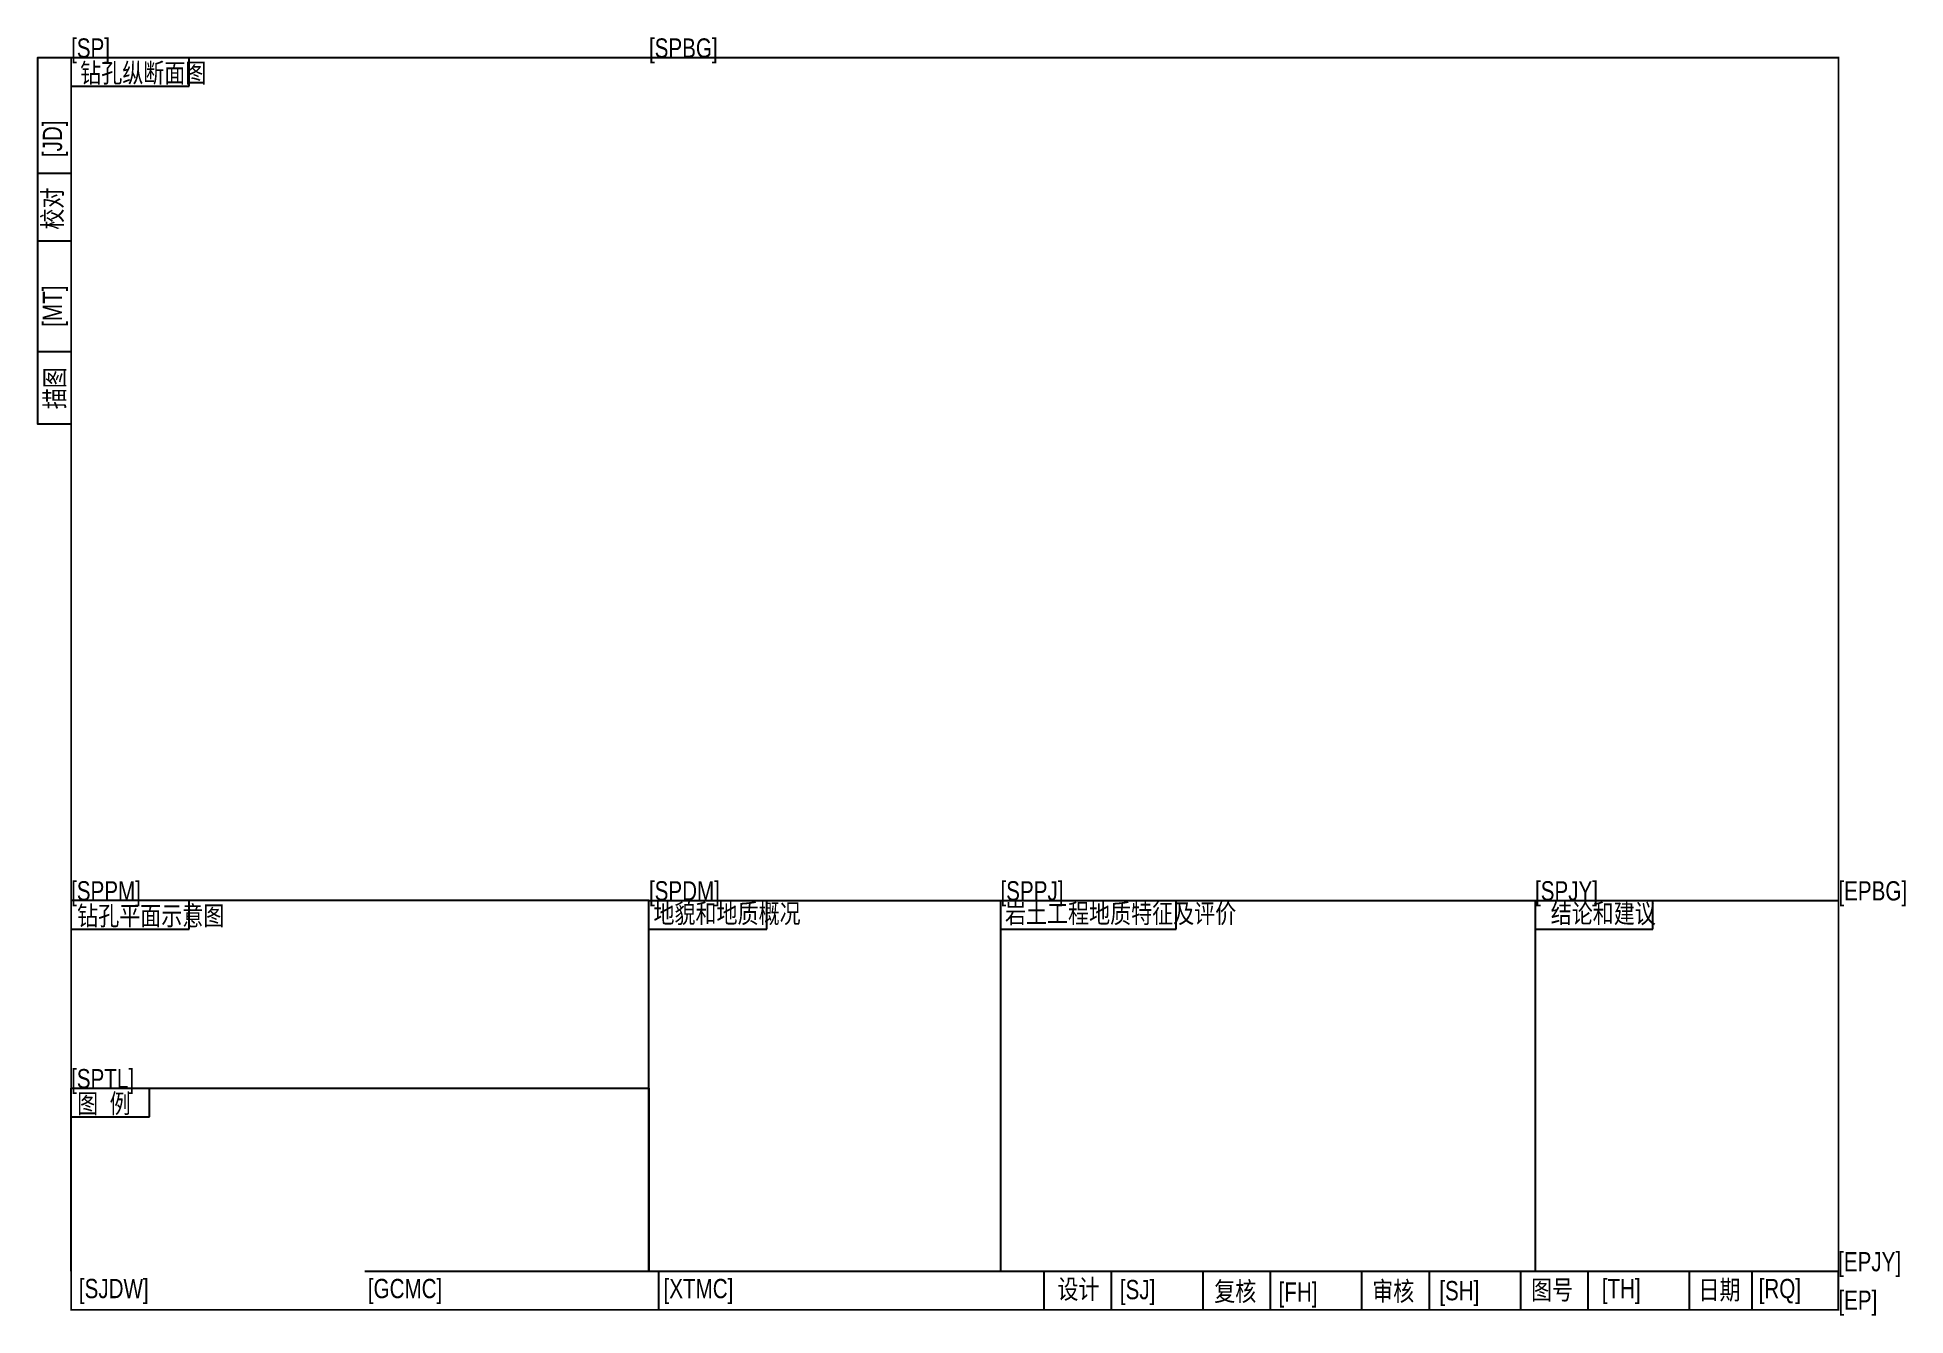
# Model space of a CAD drawing. Extents: x 83 to 471, y 31 to 297.
import ezdxf

# ---------------------------------------------------------------- set-up
doc = ezdxf.new("R2010")
doc.units = 0
doc.header["$MEASUREMENT"] = 0
doc.layers.get('0').update_dxf_attribs({"linetype": 'CONTINUOUS'})
doc.styles.add('LZ_FONTS_FS', font='hxm.ttf', dxfattribs={"width": 0.7})

msp = doc.modelspace()

# ---------------------------------------------------------------- linework, layer by layer
for p, q in [((114.63, 286.59), (114.63, 292.53)), ((90.13, 286.59), (114.63, 286.59)), ((114.63, 111.59), (114.63, 117.53)), ((234.63, 111.59), (234.63, 117.53)), ((319.63, 111.59), (319.63, 117.53)), ((418.63, 111.59), (418.63, 117.53)), ((90.13, 111.59), (114.63, 111.59)), ((210.13, 111.59), (234.63, 111.59)), ((283.13, 111.59), (319.63, 111.59)), ((394.13, 111.59), (418.63, 111.59)), ((106.42, 72.59), (106.42, 78.53)), ((90.13, 72.59), (106.42, 72.59))]:
    msp.add_line(p, q)
for points in [[(90.13, 292.53), (83.13, 292.53), (83.13, 268.53), (90.13, 268.53)], [(83.13, 268.53), (83.13, 254.53), (90.13, 254.53)], [(83.13, 254.53), (83.13, 231.53), (90.13, 231.53)], [(83.13, 231.53), (83.13, 216.53), (90.13, 216.53)], [(210.13, 40.53), (210.13, 117.53), (90.13, 117.53)], [(210.13, 117.53), (283.13, 117.53), (283.13, 40.53)], [(283.13, 117.53), (394.13, 117.53), (394.13, 40.53)], [(394.13, 117.53), (457.13, 117.53)], [(90.13, 40.53), (90.13, 78.53), (210.13, 78.53), (210.13, 40.53)], [(151.13, 40.53), (212.13, 40.53), (212.13, 32.53)], [(212.13, 40.53), (292.13, 40.53), (292.13, 32.53)], [(292.13, 40.53), (306.13, 40.53), (306.13, 32.53)], [(306.13, 40.53), (325.13, 40.53), (325.13, 32.53)], [(325.13, 40.53), (339.13, 40.53), (339.13, 32.53)], [(339.13, 40.53), (358.13, 40.53), (358.13, 32.53)], [(358.13, 40.53), (372.13, 40.53), (372.13, 32.53)], [(372.13, 40.53), (391.13, 40.53), (391.13, 32.53)], [(391.13, 40.53), (405.13, 40.53), (405.13, 32.53)], [(405.13, 40.53), (426.13, 40.53), (426.13, 32.53)], [(426.13, 40.53), (439.13, 40.53), (439.13, 32.53)], [(439.13, 40.53), (457.07, 40.53), (457.07, 32.64)]]:
    msp.add_lwpolyline(points)
at = {"const_width": 0.35}
msp.add_lwpolyline([(90.13, 32.53), (90.13, 292.53), (457.13, 292.53), (457.13, 32.53)], close=True, dxfattribs=at)
msp.add_lwpolyline([(90.13, 32.53, 0.35, 0.35, 0), (90.13, 40.53, 0, 0, 0), (151.13, 40.53, 0, 0, 0), (151.13, 32.53, 0, 0, 0)], format="xyseb")

# ---------------------------------------------------------------- texts
at = {"color": 1, "style": 'LZ_FONTS_FS', "width": 0.8}
for s, p in [('[SP]', (90.13, 292.53)), ('[SPBG]', (210.13, 292.53)), ('[SPPM]', (90.13, 117.53)), ('[SPDM]', (210.13, 117.53)), ('[SPPJ]', (283.13, 117.53)), ('[SPJY]', (394.13, 117.53)), ('[EPBG]', (457.13, 117.53)), ('[SPTL]', (90.13, 78.53)), ('[EPJY]', (457.07, 40.53)), ('[EP]', (457.13, 32.53))]:
    msp.add_text(s, height=4, dxfattribs=at).set_placement(p)
at = {"style": 'LZ_FONTS_FS', "width": 0.8}
for s, p in [('钻孔纵断面图', (92.03, 287.36)), ('钻孔平面示意图', (91.4, 112.36)), ('地貌和地质概况', (211.07, 112.84)), ('岩土工程地质特征及评价', (284.07, 112.84)), ('结论和建议', (397.39, 112.84)), ('图  例', (91.4, 73.36))]:
    msp.add_text(s, height=4, dxfattribs=at).set_placement(p)
for s, p in [('[JD]', (88.26, 271.88)), ('校对', (88.26, 256.82)), ('[MT]', (88.26, 236.66)), ('描图', (88.73, 219.53))]:
    msp.add_text(s, height=4, rotation=90, dxfattribs=at).set_placement(p)
at = {"color": 7, "style": 'LZ_FONTS_FS', "width": 0.8}
for s, p in [('[SJDW]', (91.75, 34.95)), ('[GCMC]', (151.76, 34.95)), ('[XTMC]', (213.16, 34.95)), ('设计', (294.96, 34.83)), ('[SJ]', (307.92, 34.73)), ('复核', (327.52, 34.36)), ('审核', (360.32, 34.41)), ('图号', (393.32, 34.68)), ('[TH]', (407.99, 34.95)), ('日期', (428.07, 34.68)), ('[RQ]', (440.57, 34.95)), ('[FH]', (340.88, 34.21)), ('[SH]', (374.25, 34.51))]:
    msp.add_text(s, height=4, dxfattribs=at).set_placement(p)

doc.saveas('drawing.dxf')
